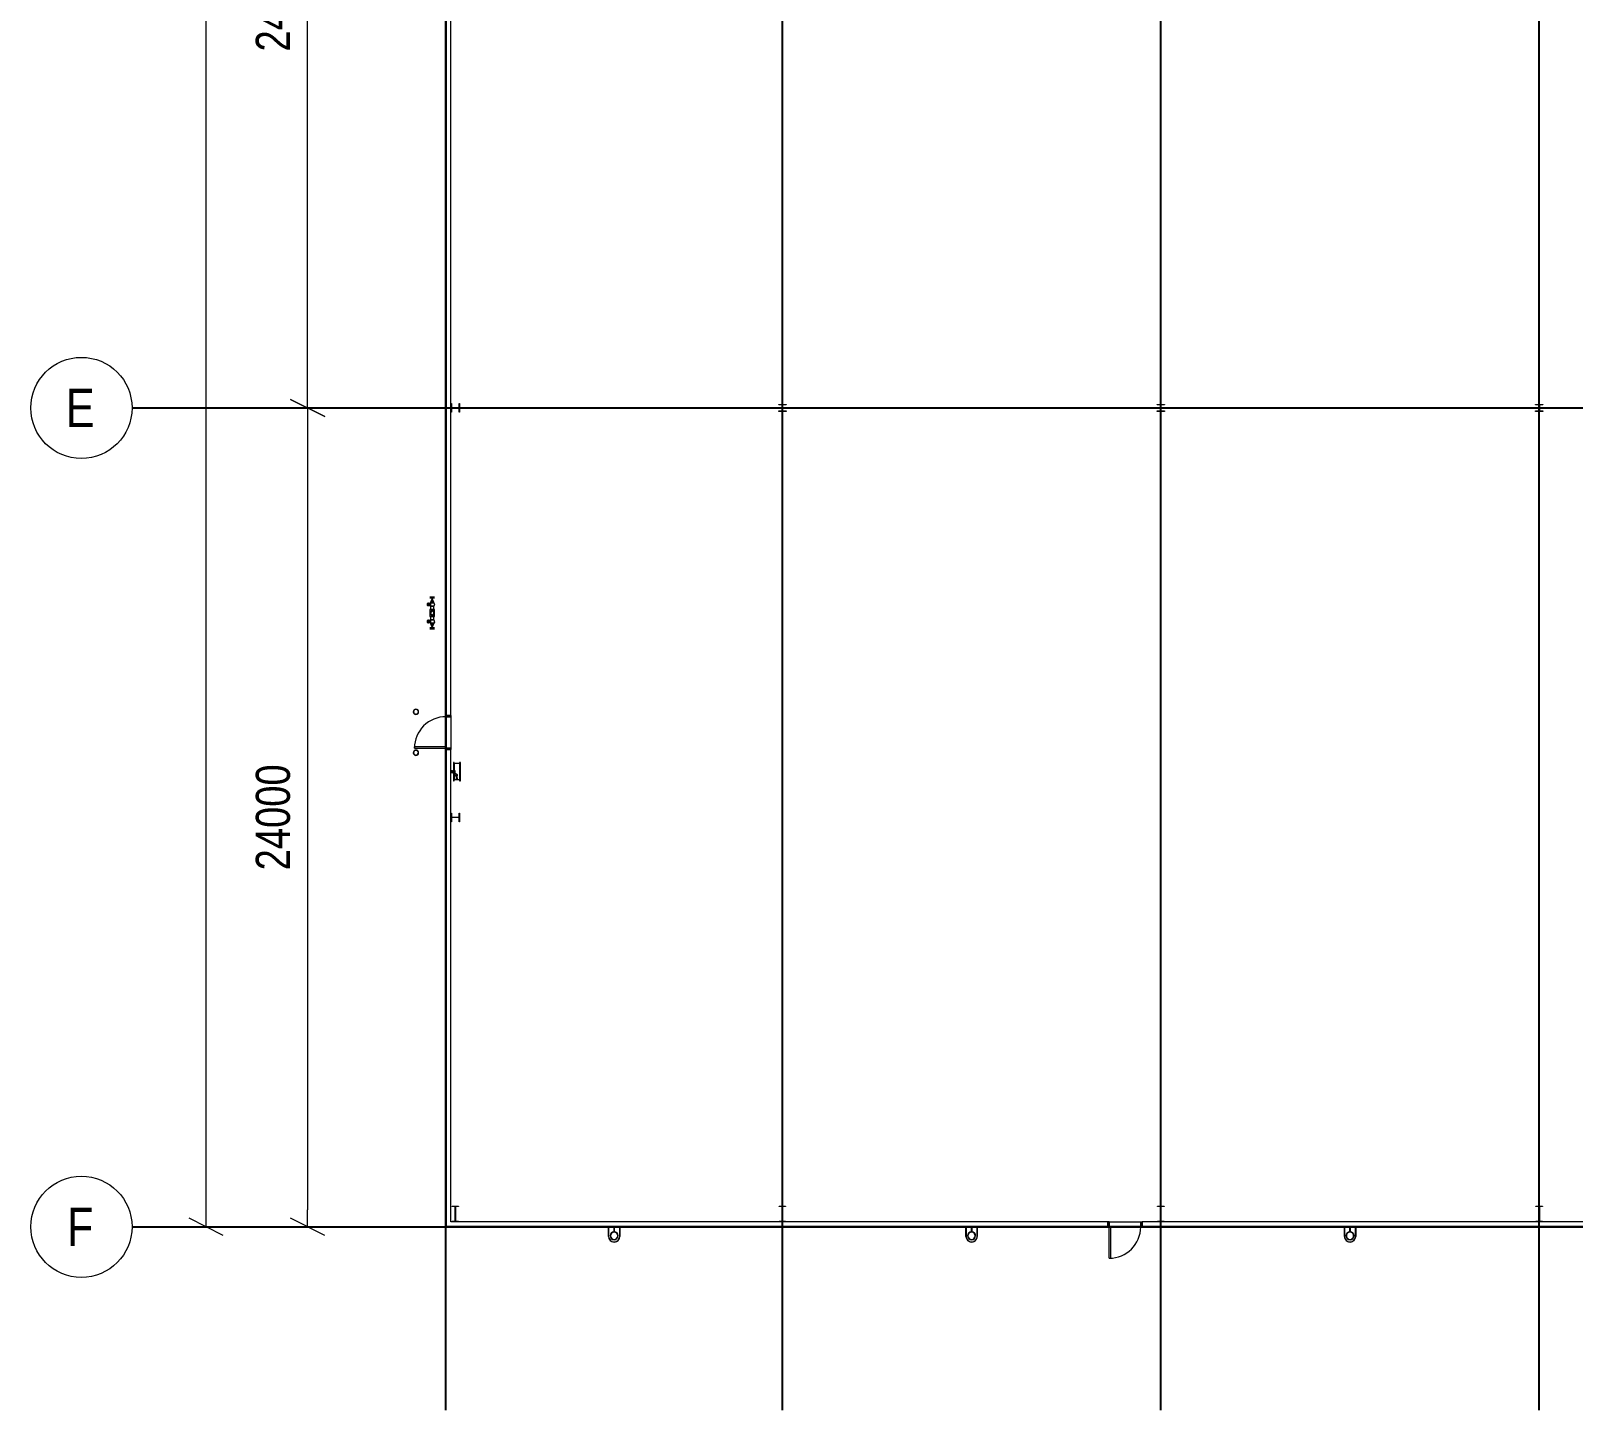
# Model space of a CAD drawing. Header units: millimetres. Extents: x -637480 to 299894, y -125373 to 39000.
# Drawn here: x -12160 to 33029, y -125373 to -84949 of the extents above; entities that cross this region are included whole.
import ezdxf
from ezdxf.enums import TextEntityAlignment as Align

# ---------------------------------------------------------------- set-up
doc = ezdxf.new("R2010")
doc.units = ezdxf.units.MM
doc.linetypes.add('Xref building Toll$0$Grid Line', pattern=[22.225, 12.7, -3.175, 3.175, -3.175])
for name, color, linetype, lineweight in [('AM_BOR', 4, 'Continuous', 25), ('Xref building Toll$0$A-DOOR', 31, 'Continuous', 9), ('Xref building Toll$0$A-DOOR-HDLN', 31, 'Continuous', 9), ('Xref building Toll$0$A-FLOR', 192, 'Continuous', 25), ('Xref building Toll$0$A-GENM', 13, 'Continuous', 9), ('Xref building Toll$0$A-WALL', 113, 'Continuous', 9), ('Xref building Toll$0$annotation - dimensions', 7, 'Continuous', 0), ('Xref building Toll$0$annotation - text', 7, 'Continuous', 0), ('Xref building Toll$0$P-PIPE', 3, 'Continuous', 9), ('Xref building Toll$0$P-SANR-FIXT', 6, 'Continuous', 9), ('Xref building Toll$0$S-COLS', 52, 'Continuous', 9)]:
    doc.layers.add(name, color=color, linetype=linetype, lineweight=lineweight)
doc.layers.add('Xref building Toll$0$S-GRID', color=8, linetype='Continuous')
doc.styles.add('Xref building Toll$0$1 200 sub headings', font='arial.ttf', dxfattribs={"width": 0.821429, "height": 560})
doc.styles.add('Xref building Toll$0$1 500 general', font='arial.ttf', dxfattribs={"width": 0.870588, "height": 850})
doc.styles.add('Xref building Toll$0$1 500 general_0', font='arial.ttf', dxfattribs={"width": 0.870588})
doc.dimstyles.new('Xref building Toll$0$1 500', dxfattribs={"dimtxt": 850, "dimasz": 425, "dimexe": 425, "dimexo": 0.0625, "dimgap": 425, "dimtad": 1, "dimdec": 0, "dimzin": 11, "dimdsep": 46, "dimtxsty": 'Xref building Toll$0$1 500 general', "dimblk": 'Xref building Toll$0$_Oblique_2.0', "dimcen": 0.09, "dimclrd": 256, "dimclre": 256, "dimadec": 4, "dimazin": 3, "dimtfac": 1, "dimtdec": 0, "dimtmove": 2, "dimatfit": 1, "dimldrblk": 'Xref building Toll$0$TerminatorOpen_2.0', "dimfxl": 1700, "dimfxlon": 1, "dimfrac": 2, "dimtolj": 1, "dimtzin": 11, "dimlwd": 0, "dimlwe": 0, "dimarcsym": 0})

# ---------------------------------------------------------------- blocks, each defined once
blk = doc.blocks.new('*U211')
at = {"layer": 'Xref building Toll$0$annotation - text', "linetype": 'Continuous', "lineweight": 13}
blk.add_circle((0, 0), 0.732, dxfattribs=at)
at = {"layer": 'Xref building Toll$0$annotation - text', "style": 'Xref building Toll$0$1 200 sub headings', "width": 0.8}
blk.add_text('F', height=0.556, dxfattribs=at).set_placement((-0.017, 0), align=Align.MIDDLE_CENTER)
blk = doc.blocks.new('*U213')
at = {"layer": 'Xref building Toll$0$annotation - text', "linetype": 'Continuous', "lineweight": 13}
blk.add_circle((0, 0), 0.732, dxfattribs=at)
at = {"layer": 'Xref building Toll$0$annotation - text', "style": 'Xref building Toll$0$1 200 sub headings', "width": 0.8}
blk.add_text('E', height=0.556, dxfattribs=at).set_placement((-0.017, 0), align=Align.MIDDLE_CENTER)
blk = doc.blocks.new('Xref building Toll$0$_Oblique_2.0')
at = {"color": 0, "linetype": 'ByBlock', "lineweight": -2}
for p, q in [((0.5, 1), (-0.5, -1)), ((0, 0), (-1, 0))]:
    blk.add_line(p, q, dxfattribs=at)
blk = doc.blocks.new('*D239')
at = {"layer": 'Defpoints', "color": 0, "linetype": 'Continuous', "transparency": 16777216}
for p in [(-312188, 163299), (-307043, 163299), (-312188, 139299)]:
    blk.add_point(p, dxfattribs=at)
at = {"layer": 'Xref building Toll$0$annotation - dimensions', "linetype": 'Continuous', "lineweight": 0, "transparency": 16777216}
for p, q in [((-309043, 163299), (-306543, 163299)), ((-307043, 139799), (-307043, 162799)), ((-309043, 139299), (-306543, 139299))]:
    blk.add_line(p, q, dxfattribs=at)
at = {"layer": 'Xref building Toll$0$annotation - dimensions', "linetype": 'Continuous', "lineweight": 0, "transparency": 16777216, "xscale": 500, "yscale": 500, "zscale": 500}
for p, rotation in [((-307043, 163299), 90), ((-307043, 139299), 270)]:
    blk.add_blockref('Xref building Toll$0$_Oblique_2.0', p, dxfattribs=dict(at, rotation=rotation))
at = {"layer": 'Xref building Toll$0$annotation - dimensions', "color": 0, "linetype": 'Continuous', "lineweight": 0, "transparency": 16777216, "insert": (-308054, 151299), "char_height": 1000, "attachment_point": 5, "rotation": 90, "style": 'Xref building Toll$0$1 500 general_0'}
blk.add_mtext('\\A1;\\H1x;\\W0.8;24000', dxfattribs=at)
blk = doc.blocks.new('Xref building Toll$0$TerminatorOpen_2.0')
at = {"color": 0, "linetype": 'ByBlock', "lineweight": -2}
for q in [(-1, 1), (-1, 0), (-1, -1)]:
    blk.add_line((0, 0), q, dxfattribs=at)
blk = doc.blocks.new('*D214')
at = {"layer": 'Defpoints', "color": 0, "linetype": 'Continuous', "transparency": 16777216}
for p in [(-312188, 139299), (-312188, 115299), (-307043, 115299)]:
    blk.add_point(p, dxfattribs=at)
at = {"layer": 'Xref building Toll$0$annotation - dimensions', "linetype": 'Continuous', "lineweight": 0, "transparency": 16777216}
for p, q in [((-309043, 139299), (-306543, 139299)), ((-307043, 138799), (-307043, 115799)), ((-309043, 115299), (-306543, 115299))]:
    blk.add_line(p, q, dxfattribs=at)
at = {"layer": 'Xref building Toll$0$annotation - dimensions', "linetype": 'Continuous', "lineweight": 0, "transparency": 16777216, "xscale": 500, "yscale": 500, "zscale": 500}
for p, rotation in [((-307043, 139299), 90), ((-307043, 115299), 270)]:
    blk.add_blockref('Xref building Toll$0$_Oblique_2.0', p, dxfattribs=dict(at, rotation=rotation))
at = {"layer": 'Xref building Toll$0$annotation - dimensions', "color": 0, "linetype": 'Continuous', "lineweight": 0, "transparency": 16777216, "insert": (-308054, 127299), "char_height": 1000, "attachment_point": 5, "rotation": 90, "style": 'Xref building Toll$0$1 500 general_0'}
blk.add_mtext('\\A1;\\H1x;\\W0.8;24000', dxfattribs=at)
blk = doc.blocks.new('*D241')
at = {"layer": 'Defpoints', "color": 0, "linetype": 'Continuous', "transparency": 16777216}
for p in [(-310013, 235299), (-300595, 235299), (-303162, 115299)]:
    blk.add_point(p, dxfattribs=at)
at = {"layer": 'Xref building Toll$0$annotation - dimensions', "linetype": 'Continuous', "lineweight": 0, "transparency": 16777216}
for p, q in [((-308013, 235299), (-310513, 235299)), ((-310013, 115799), (-310013, 234799)), ((-308013, 115299), (-310513, 115299))]:
    blk.add_line(p, q, dxfattribs=at)
at = {"layer": 'Xref building Toll$0$annotation - dimensions', "linetype": 'Continuous', "lineweight": 0, "transparency": 16777216, "xscale": 500, "yscale": 500, "zscale": 500}
for p, rotation in [((-310013, 235299), 90), ((-310013, 115299), 270)]:
    blk.add_blockref('Xref building Toll$0$_Oblique_2.0', p, dxfattribs=dict(at, rotation=rotation))
at = {"layer": 'Xref building Toll$0$annotation - dimensions', "color": 0, "linetype": 'Continuous', "lineweight": 0, "transparency": 16777216, "insert": (-311023, 175299), "char_height": 1000, "attachment_point": 5, "rotation": 90, "style": 'Xref building Toll$0$1 500 general_0'}
blk.add_mtext('\\A1;\\H1x;\\W0.8;120000', dxfattribs=at)
blk = doc.blocks.new('Xref building Toll$0$_SBA 1SWING SPDoor 01a - 920W x 2040H WD-1991710-MASTER GROUND FLOOR')
at = {"layer": 'Xref building Toll$0$A-DOOR'}
for p, q in [((-500, -75), (-500, 75)), ((-460, 75), (-500, 75)), ((-500, 75), (-500, 75)), ((-460, 75), (-500, 75)), ((-500, 75), (-500, -75)), ((-460, 75), (-460, 75)), ((-460, 75), (-460, -75)), ((-460, -75), (-460, 75)), ((460, 75), (500, 75)), ((460, -75), (460, 75)), ((460, 75), (460, 75)), ((500, 75), (460, 75)), ((460, 75), (460, -75)), ((500, 75), (500, -75)), ((500, 75), (500, 75)), ((500, -75), (500, 75)), ((-500, -75), (-500, -75)), ((-500, -75), (-460, -75)), ((-500, -75), (-460, -75)), ((-460, -75), (-460, -75)), ((420, -75), (420, -995)), ((460, -75), (420, -75)), ((460, -995), (460, -75)), ((500, -75), (460, -75)), ((460, -75), (460, -75)), ((460, -75), (500, -75)), ((500, -75), (500, -75)), ((460, -995), (420, -995))]:
    blk.add_line(p, q, dxfattribs=at)
blk.add_arc((460, -75), 920, 180, 270, dxfattribs=at)
at = {"layer": 'Xref building Toll$0$A-DOOR-HDLN'}
blk.add_line((-460, -75), (460, -75), dxfattribs=at)
blk = doc.blocks.new('Xref building Toll$0$_SBA 1SWING SPDoor 01a - 920W x 2040H WD-1991709-MASTER GROUND FLOOR')
at = {"layer": 'Xref building Toll$0$A-DOOR'}
for p, q in [((460, 995), (420, 995)), ((420, 75), (420, 995)), ((460, 995), (460, 75)), ((-500, 75), (-500, 75)), ((-500, 75), (-500, -75)), ((-500, 75), (-460, 75)), ((-500, 75), (-460, 75)), ((-500, -75), (-500, 75)), ((-460, -75), (-460, 75)), ((-460, 75), (-460, 75)), ((-460, 75), (-460, -75)), ((460, 75), (420, 75)), ((460, 75), (460, -75)), ((500, 75), (460, 75)), ((460, 75), (460, 75)), ((460, 75), (500, 75)), ((460, -75), (460, 75)), ((500, -75), (500, 75)), ((500, 75), (500, 75)), ((500, 75), (500, -75)), ((-460, -75), (-500, -75)), ((-500, -75), (-500, -75)), ((-460, -75), (-500, -75)), ((-460, -75), (-460, -75)), ((460, -75), (500, -75)), ((460, -75), (460, -75)), ((500, -75), (460, -75)), ((500, -75), (500, -75))]:
    blk.add_line(p, q, dxfattribs=at)
blk.add_arc((460, 75), 920, 90, 180, dxfattribs=at)
at = {"layer": 'Xref building Toll$0$A-DOOR-HDLN'}
blk.add_line((-460, 75), (460, 75), dxfattribs=at)
blk = doc.blocks.new('Xref building Toll$0$UB-Universal Beam-Column - C1_5_460UB67-930432-MASTER GROUND FLOOR')
at = {"layer": 'Xref building Toll$0$S-COLS', "lineweight": 18}
for p, q in [((-95, 227), (95, 227)), ((-95, 214.3), (-95, 227)), ((-15.65, 214.3), (-95, 214.3)), ((-4.25, -202.9), (-4.25, 202.9)), ((4.25, 202.9), (4.25, -202.9)), ((95, 214.3), (15.65, 214.3)), ((95, 227), (95, 214.3)), ((-95, -214.3), (-15.65, -214.3)), ((-95, -227), (-95, -214.3)), ((95, -227), (-95, -227)), ((15.65, -214.3), (95, -214.3)), ((95, -214.3), (95, -227))]:
    blk.add_line(p, q, dxfattribs=at)
at = {"layer": 'Xref building Toll$0$S-COLS'}
for p, q in [((-95, 227), (-95, 227)), ((-95, 214.3), (-95, 214.3)), ((95, 227), (95, 227)), ((95, 214.3), (95, 214.3)), ((-95, -214.3), (-95, -214.3)), ((-95, -227), (-95, -227)), ((95, -214.3), (95, -214.3)), ((95, -227), (95, -227))]:
    blk.add_line(p, q, dxfattribs=at)
at = {"layer": 'Xref building Toll$0$S-COLS', "lineweight": 18}
for centre, start, end in [((-15.65, 202.9), 360, 90), ((15.65, 202.9), 90, 180), ((-15.65, -202.9), 270, 360), ((15.65, -202.9), 180, 270)]:
    blk.add_arc(centre, 11.4, start, end, dxfattribs=at)
blk = doc.blocks.new('Xref building Toll$0$UB-Universal Beam-Column - C1_5_460UB67-1338435-MASTER GROUND FLOOR')
at = {"layer": 'Xref building Toll$0$S-COLS', "lineweight": 18}
for p, q in [((-95, 227), (95, 227)), ((-95, 214.3), (-95, 227)), ((-15.65, 214.3), (-95, 214.3)), ((-4.25, -202.9), (-4.25, 202.9)), ((4.25, 202.9), (4.25, -202.9)), ((95, 214.3), (15.65, 214.3)), ((95, 227), (95, 214.3)), ((-95, -214.3), (-15.65, -214.3)), ((-95, -227), (-95, -214.3)), ((95, -227), (-95, -227)), ((15.65, -214.3), (95, -214.3)), ((95, -214.3), (95, -227))]:
    blk.add_line(p, q, dxfattribs=at)
at = {"layer": 'Xref building Toll$0$S-COLS'}
for p, q in [((-95, 227), (-95, 227)), ((-95, 214.3), (-95, 214.3)), ((95, 227), (95, 227)), ((95, 214.3), (95, 214.3)), ((-95, -214.3), (-95, -214.3)), ((-95, -227), (-95, -227)), ((95, -214.3), (95, -214.3)), ((95, -227), (95, -227))]:
    blk.add_line(p, q, dxfattribs=at)
at = {"layer": 'Xref building Toll$0$S-COLS', "lineweight": 18}
for centre, start, end in [((-15.65, 202.9), 360, 90), ((15.65, 202.9), 90, 180), ((-15.65, -202.9), 270, 360), ((15.65, -202.9), 180, 270)]:
    blk.add_arc(centre, 11.4, start, end, dxfattribs=at)
blk = doc.blocks.new('Xref building Toll$0$UC-Universal Column-Column - C2_5-200UC60-1338437-MASTER GROUND FLOOR')
at = {"layer": 'Xref building Toll$0$S-COLS', "lineweight": 18}
for p, q in [((-105, 102.5), (105, 102.5)), ((-105, 88.3), (-105, 102.5)), ((-16.05, 88.3), (-105, 88.3)), ((-4.65, -76.9), (-4.65, 76.9)), ((4.65, 76.9), (4.65, -76.9)), ((105, 88.3), (16.05, 88.3)), ((105, 102.5), (105, 88.3)), ((-105, -88.3), (-16.05, -88.3)), ((-105, -102.5), (-105, -88.3)), ((105, -102.5), (-105, -102.5)), ((16.05, -88.3), (105, -88.3)), ((105, -88.3), (105, -102.5))]:
    blk.add_line(p, q, dxfattribs=at)
at = {"layer": 'Xref building Toll$0$S-COLS'}
for p, q in [((-105, 102.5), (-105, 102.5)), ((-105, 88.3), (-105, 88.3)), ((105, 102.5), (105, 102.5)), ((105, 88.3), (105, 88.3)), ((-105, -88.3), (-105, -88.3)), ((-105, -102.5), (-105, -102.5)), ((105, -88.3), (105, -88.3)), ((105, -102.5), (105, -102.5))]:
    blk.add_line(p, q, dxfattribs=at)
at = {"layer": 'Xref building Toll$0$S-COLS', "lineweight": 18}
for centre, start, end in [((-16.05, 76.9), 360, 90), ((16.05, 76.9), 90, 180), ((-16.05, -76.9), 270, 360), ((16.05, -76.9), 180, 270)]:
    blk.add_arc(centre, 11.4, start, end, dxfattribs=at)
blk = doc.blocks.new('Xref building Toll$0$FIRE_HYDRANT_2593 - FIRE_HYDRANT_2593-1213494-MASTER GROUND FLOOR')
at = {"layer": 'Xref building Toll$0$A-GENM'}
for p, q in [((70, 460), (-70, 460)), ((-113, 285), (-130, 285)), ((-130, 215), (-113, 215)), ((-55, 280), (-113, 280)), ((-113, 220), (-55, 220)), ((-70, 450), (-70, 450)), ((-70, 450), (-70, 450)), ((-70, 440), (70, 440)), ((-70, 100), (-70, -100)), ((-70, 100), (70, 100)), ((70, 100), (-70, 100)), ((-50, 325), (-50, 299)), ((50, 325), (-50, 325)), ((-50, 325), (50, 325)), ((0, 299), (-50, 299)), ((-50, 299), (0, 299)), ((-50, 201), (-50, 100)), ((0, 201), (-50, 201)), ((-50, 201), (0, 201)), ((50, 100), (-50, 100)), ((-50, 100), (50, 100)), ((-30, 380), (-30, 325)), ((30, 380), (-30, 380)), ((-30, 380), (30, 380)), ((-30, 325), (30, 325)), ((30, 325), (-30, 325)), ((-10, 450), (-10, 380)), ((-10, 450), (10, 450)), ((10, 450), (-10, 450)), ((10, 380), (-10, 380)), ((-10, 380), (10, 380)), ((0, 299), (50, 299)), ((50, 299), (0, 299)), ((0, 201), (50, 201)), ((50, 201), (0, 201)), ((10, 380), (10, 450)), ((30, 325), (30, 380)), ((50, 299), (50, 325)), ((50, 100), (50, 201)), ((70, 450), (70, 450)), ((70, 450), (70, 450)), ((70, -100), (70, 100)), ((-113, -215), (-130, -215)), ((-130, -285), (-113, -285)), ((-55, -220), (-113, -220)), ((-113, -280), (-55, -280)), ((-70, -100), (70, -100)), ((70, -100), (-70, -100)), ((70, -440), (-70, -440)), ((-70, -450), (-70, -450)), ((-70, -450), (-70, -450)), ((-50, -100), (-50, -201)), ((-50, -100), (50, -100)), ((50, -100), (-50, -100)), ((0, -201), (-50, -201)), ((-50, -201), (0, -201)), ((-50, -299), (-50, -325)), ((-50, -299), (0, -299)), ((0, -299), (-50, -299)), ((50, -325), (-50, -325)), ((-50, -325), (50, -325)), ((-30, -325), (-30, -380)), ((-30, -325), (30, -325)), ((30, -325), (-30, -325)), ((30, -380), (-30, -380)), ((-30, -380), (30, -380)), ((-10, -380), (-10, -450)), ((10, -380), (-10, -380)), ((-10, -380), (10, -380)), ((-10, -450), (10, -450)), ((10, -450), (-10, -450)), ((50, -201), (0, -201)), ((0, -201), (50, -201)), ((0, -299), (50, -299)), ((50, -299), (0, -299)), ((10, -450), (10, -380)), ((30, -380), (30, -325)), ((50, -201), (50, -100)), ((50, -325), (50, -299)), ((70, -450), (70, -450)), ((70, -450), (70, -450)), ((-70, -460), (70, -460))]:
    blk.add_line(p, q, dxfattribs=at)
at = {"layer": 'Xref building Toll$0$A-GENM', "flags": 128}
for points in [[(-70, 460), (-38, 460), (29, 460), (69, 460), (70, 460)], [(70, 460), (38, 460), (-29, 460), (-69, 460), (-70, 460)], [(70, 440), (38, 440), (-29, 440), (-69, 440), (-70, 440)], [(-70, 440), (-38, 440), (29, 440), (69, 440), (70, 440)], [(-50, 201), (-68, 266), (-50, 299)], [(50, 299), (68, 234), (50, 201)], [(-70, -440), (-38, -440), (29, -440), (69, -440), (70, -440)], [(70, -440), (38, -440), (-29, -440), (-69, -440), (-70, -440)], [(-50, -299), (-68, -234), (-50, -201)], [(50, -201), (68, -266), (50, -299)], [(70, -460), (38, -460), (-29, -460), (-69, -460), (-70, -460)], [(-70, -460), (-38, -460), (29, -460), (69, -460), (70, -460)]]:
    blk.add_lwpolyline(points, dxfattribs=at)
at = {"layer": 'Xref building Toll$0$A-GENM'}
for centre, radius, start, end in [((0, 450), 10, 360, 180), ((0, 450), 10, 0, 180), ((0, 0), 60, 0, 180), ((0, 0), 60, 180, 360), ((0, 0), 50, 0, 180), ((0, 0), 50, 0, 180), ((0, 0), 50, 180, 360), ((0, 0), 50, 180, 360), ((0, 450), 10, 180, 360), ((0, 450), 10, 180, 360), ((0, -450), 10, 360, 180), ((0, -450), 10, 0, 180), ((0, -450), 10, 180, 360), ((0, -450), 10, 180, 360)]:
    blk.add_arc(centre, radius, start, end, dxfattribs=at)
for centre, major_axis, start_param, end_param in [((-130, 250), (0, 35), 0, 3.141593), ((-130, 250), (0, 35), 3.141593, 6.283185), ((-113, 250), (0, 35), 0, 3.141593), ((-113, 250), (0, 30), 0, 3.141593), ((-113, 250), (0, 35), 3.141593, 6.283185), ((-113, 250), (0, 30), 3.141593, 6.283185), ((-55, 250), (0, 30), 0, 3.141593), ((-55, 250), (0, 30), 3.141593, 6.283185), ((-130, -250), (0, 35), 0, 3.141593), ((-130, -250), (0, 35), 3.141593, 6.283185), ((-113, -250), (0, 35), 0, 3.141593), ((-113, -250), (0, 30), 0, 3.141593), ((-113, -250), (0, 35), 3.141593, 6.283185), ((-113, -250), (0, 30), 3.141593, 6.283185), ((-55, -250), (0, 30), 0, 3.141593), ((-55, -250), (0, 30), 3.141593, 6.283185)]:
    blk.add_ellipse(centre, major_axis=major_axis, ratio=0.5, start_param=start_param, end_param=end_param, dxfattribs=at)
for points in [[(60, 0), (60, 3), (59, 8), (59, 13), (58, 16), (57, 18), (57, 20), (56, 22), (54, 25), (53, 28), (52, 31), (50, 33), (48, 36), (45, 40), (40, 45), (34, 50), (27, 53), (22, 56), (18, 57), (14, 59), (9, 59), (5, 60), (0, 60), (-5, 60), (-11, 59), (-17, 58), (-22, 56), (-26, 54), (-30, 52), (-35, 49), (-40, 45), (-45, 40), (-48, 36), (-49, 34), (-50, 32), (-52, 31), (-53, 28), (-54, 25), (-56, 22), (-57, 20), (-57, 18), (-58, 16), (-59, 13), (-59, 8), (-60, 3), (-60, 0)], [(-60, 0), (-60, -3), (-59, -8), (-59, -13), (-58, -16), (-57, -18), (-57, -20), (-56, -22), (-54, -25), (-53, -28), (-52, -31), (-50, -33), (-48, -36), (-45, -40), (-40, -45), (-34, -50), (-28, -53), (-22, -56), (-18, -57), (-14, -58), (-9, -59), (-5, -60), (0, -60), (5, -60), (11, -59), (17, -58), (22, -56), (26, -54), (30, -52), (35, -49), (40, -45), (45, -40), (48, -36), (49, -34), (50, -32), (52, -31), (53, -28), (54, -25), (56, -22), (57, -20), (57, -18), (58, -16), (59, -13), (59, -8), (60, -3), (60, 0)]]:
    blk.add_open_spline(points, degree=3, knots=[0, 0, 0, 0, 0.045455, 0.068182, 0.079545, 0.090909, 0.102273, 0.113636, 0.136364, 0.159091, 0.170455, 0.181818, 0.204545, 0.227273, 0.272727, 0.318182, 0.363636, 0.386364, 0.409091, 0.431818, 0.454545, 0.477273, 0.5, 0.522727, 0.545455, 0.590909, 0.613636, 0.636364, 0.659091, 0.681818, 0.727273, 0.772727, 0.795455, 0.806818, 0.818182, 0.829545, 0.840909, 0.863636, 0.886364, 0.897727, 0.909091, 0.920455, 0.931818, 0.954545, 1, 1, 1, 1], dxfattribs=at)
blk = doc.blocks.new('Xref building Toll$0$DWP_Downpipe - 225mm-1363392-MASTER GROUND FLOOR')
at = {"layer": 'Xref building Toll$0$P-PIPE'}
for radius, start, end in [(113, 360, 180), (112, 0, 180), (113, 180, 360), (112, 180, 360), (107, 0, 180), (108, 0, 180), (107, 180, 0), (108, 180, 360)]:
    blk.add_arc((-34, 236), radius, start, end, dxfattribs=at)
blk = doc.blocks.new('Xref building Toll$0$IVS-GM-DownPipe Cover - DP 225mm-625296-MASTER GROUND FLOOR')
at = {"layer": 'Xref building Toll$0$A-GENM'}
for p, q in [((-165.5, 0), (-165.5, -272)), ((-165.5, -272), (-165.5, 0)), ((-162.5, -275), (-162.5, 0)), ((-162.5, 0), (-162.5, -275)), ((162.5, 0), (162.5, -275)), ((162.5, -275), (162.5, 0)), ((-165.5, -272), (-215.5, -272)), ((-215.5, -272), (-215.5, -275)), ((-215.5, -275), (-215.5, -272)), ((-215.5, -272), (-165.5, -272)), ((-215.5, -272), (-215.5, -272)), ((-215.5, -275), (-162.5, -275)), ((-162.5, -275), (-215.5, -275)), ((-215.5, -275), (-215.5, -275)), ((-165.5, -272), (-165.5, -272)), ((-162.5, -275), (-162.5, -275)), ((162.5, -275), (215.5, -275)), ((215.5, -275), (162.5, -275)), ((162.5, -275), (162.5, -275)), ((165.5, -272), (165.5, 0)), ((165.5, 0), (165.5, -272)), ((215.5, -272), (165.5, -272)), ((165.5, -272), (215.5, -272)), ((165.5, -272), (165.5, -272)), ((215.5, -275), (215.5, -272)), ((215.5, -272), (215.5, -275)), ((215.5, -272), (215.5, -272)), ((215.5, -275), (215.5, -275))]:
    blk.add_line(p, q, dxfattribs=at)
for radius, start in [(165.5, 360), (165.5, 0), (162.5, 0), (162.5, 0)]:
    blk.add_arc((0, 0), radius, start, 180, dxfattribs=at)
blk = doc.blocks.new('Xref building Toll$0$DPS_Downpipe Clamp - D225-1255800-MASTER GROUND FLOOR')
at = {"layer": 'Xref building Toll$0$A-GENM'}
for p, q in [((125, 255), (-125, 255)), ((-125, 255), (-125, 250)), ((-125, 250), (-125, 255)), ((-125, 255), (125, 255)), ((-125, 255), (-125, 255)), ((-125, 250), (-3, 250)), ((-3, 250), (-125, 250)), ((-125, 250), (-125, 250)), ((-3, 250), (-3, 117)), ((-3, 117), (-3, 250)), ((-3, 250), (-3, 250)), ((-3, 117), (-3, 117)), ((3, 117), (3, 250)), ((3, 250), (125, 250)), ((125, 250), (3, 250)), ((3, 250), (3, 117)), ((3, 250), (3, 250)), ((3, 117), (3, 117)), ((125, 250), (125, 255)), ((125, 255), (125, 250)), ((125, 255), (125, 255)), ((125, 250), (125, 250))]:
    blk.add_line(p, q, dxfattribs=at)
for radius, start, end in [(118, 91.2192, 88.7808), (118, 91.2192, 88.7808), (113, 0, 180), (112, 0, 180), (112, 180, 0), (113, 180, 360)]:
    blk.add_arc((0, 0), radius, start, end, dxfattribs=at)
blk = doc.blocks.new('Xref building Toll$0$UC-Universal Column-Column - C4_5-250UC73-1332377-MASTER GROUND FLOOR')
at = {"layer": 'Xref building Toll$0$S-COLS', "lineweight": 18}
for p, q in [((-127, 127), (127, 127)), ((-127, 112.8), (-127, 127)), ((-18.3, 112.8), (-127, 112.8)), ((-4.3, -98.8), (-4.3, 98.8)), ((4.3, 98.8), (4.3, -98.8)), ((127, 112.8), (18.3, 112.8)), ((127, 127), (127, 112.8)), ((-127, -112.8), (-18.3, -112.8)), ((-127, -127), (-127, -112.8)), ((127, -127), (-127, -127)), ((18.3, -112.8), (127, -112.8)), ((127, -112.8), (127, -127))]:
    blk.add_line(p, q, dxfattribs=at)
at = {"layer": 'Xref building Toll$0$S-COLS'}
for p, q in [((-127, 127), (-127, 127)), ((-127, 112.8), (-127, 112.8)), ((127, 127), (127, 127)), ((127, 112.8), (127, 112.8)), ((-127, -112.8), (-127, -112.8)), ((-127, -127), (-127, -127)), ((127, -112.8), (127, -112.8)), ((127, -127), (127, -127))]:
    blk.add_line(p, q, dxfattribs=at)
at = {"layer": 'Xref building Toll$0$S-COLS', "lineweight": 18}
for centre, start, end in [((-18.3, 98.8), 360, 90), ((18.3, 98.8), 90, 180), ((-18.3, -98.8), 270, 360), ((18.3, -98.8), 180, 270)]:
    blk.add_arc(centre, 14, start, end, dxfattribs=at)
blk = doc.blocks.new('Xref building Toll$0$UC-Universal Column-Column - C4_5-250UC73-1332378-MASTER GROUND FLOOR')
at = {"layer": 'Xref building Toll$0$S-COLS', "lineweight": 18}
for p, q in [((-127, 127), (127, 127)), ((-127, 112.8), (-127, 127)), ((-18.3, 112.8), (-127, 112.8)), ((-4.3, -98.8), (-4.3, 98.8)), ((4.3, 98.8), (4.3, -98.8)), ((127, 112.8), (18.3, 112.8)), ((127, 127), (127, 112.8)), ((-127, -112.8), (-18.3, -112.8)), ((-127, -127), (-127, -112.8)), ((127, -127), (-127, -127)), ((18.3, -112.8), (127, -112.8)), ((127, -112.8), (127, -127))]:
    blk.add_line(p, q, dxfattribs=at)
at = {"layer": 'Xref building Toll$0$S-COLS'}
for p, q in [((-127, 127), (-127, 127)), ((-127, 112.8), (-127, 112.8)), ((127, 127), (127, 127)), ((127, 112.8), (127, 112.8)), ((-127, -112.8), (-127, -112.8)), ((-127, -127), (-127, -127)), ((127, -112.8), (127, -112.8)), ((127, -127), (127, -127))]:
    blk.add_line(p, q, dxfattribs=at)
at = {"layer": 'Xref building Toll$0$S-COLS', "lineweight": 18}
for centre, start, end in [((-18.3, 98.8), 360, 90), ((18.3, 98.8), 90, 180), ((-18.3, -98.8), 270, 360), ((18.3, -98.8), 180, 270)]:
    blk.add_arc(centre, 14, start, end, dxfattribs=at)
blk = doc.blocks.new('Xref building Toll$0$BLD_External 02 - 150 Bollard 1200 high-1719495-MASTER GROUND FLOOR')
at = {"layer": 'Xref building Toll$0$A-GENM'}
for radius, start, end in [(78, 360, 180), (78, 0, 180), (78, 360, 180), (78, 0, 180), (78, 180, 360), (78, 180, 360), (78, 180, 360), (78, 180, 360), (75, 0, 180), (75, 0, 180), (75, 0, 180), (75, 0, 180), (75, 360, 180), (75, 360, 180), (75, 0, 180), (75, 180, 0), (75, 180, 360), (75, 180, 0), (75, 180, 360), (75, 180, 360), (75, 180, 360), (75, 180, 360), (69, 0, 180), (69, 0, 180), (69, 0, 180), (69, 0, 180), (69, 180, 360), (69, 180, 360), (69, 180, 0), (69, 180, 360)]:
    blk.add_arc((-3, 62), radius, start, end, dxfattribs=at)
blk = doc.blocks.new('Xref building Toll$0$Fire_Hose_Reel_-_Non_Hosted_9381 - Fire_Hose_Reel_-_Non_Hosted_9381-1827019-MASTER GROUND FLOOR')
at = {"layer": 'Xref building Toll$0$P-SANR-FIXT'}
for p, q in [((269, 249), (-272, 249)), ((-272, 249), (-272, 224)), ((-272, 224), (-238, 224)), ((-238, 69), (-272, 69)), ((-272, 69), (-272, 44)), ((-272, 44), (269, 44)), ((-238, 224), (-238, 69)), ((-238, 224), (233, 224)), ((-238, 69), (233, 69)), ((-188, 69), (-188, 59)), ((-61, 69), (-188, 69)), ((-188, 69), (-61, 69)), ((-188, 59), (-188, 69)), ((-188, 69), (-188, 69)), ((-188, 59), (-61, 59)), ((-61, 59), (-188, 59)), ((-188, 59), (-188, 59)), ((-23, 67), (-186, 67)), ((-186, 67), (-186, 61)), ((-186, 61), (-186, 67)), ((-186, 67), (-23, 67)), ((-186, 67), (-186, 67)), ((-186, 61), (-26, 61)), ((-26, 61), (-186, 61)), ((-186, 61), (-186, 61)), ((-90, 250), (-90, 240)), ((-61, 59), (-61, 69)), ((-61, 69), (-61, 59)), ((-61, 69), (-61, 69)), ((-61, 59), (-61, 59)), ((-26, 61), (-10, 42)), ((-10, 42), (-26, 61)), ((-26, 61), (-26, 61)), ((-5, 46), (-23, 67)), ((-23, 67), (-5, 46)), ((-23, 67), (-23, 67)), ((0, 23), (-20, 12)), ((-20, 12), (0, 23)), ((-20, 12), (-20, -12)), ((-20, -12), (-20, 12)), ((-20, 12), (-20, 12)), ((-16, 40), (-16, 30)), ((0, 18), (-16, 9)), ((-16, 9), (0, 18)), ((0, 18), (-16, 9)), ((-16, 9), (0, 18)), ((-16, 9), (-16, -9)), ((-16, -9), (-16, 9)), ((-16, 9), (-16, 9)), ((-16, 9), (-16, -9)), ((-16, -9), (-16, 9)), ((-16, 9), (-16, 9)), ((128, 112), (-13, 20)), ((-12, 100), (-12, 27)), ((-11, 16), (131, 109)), ((30, 48), (-10, 48)), ((-10, 48), (-10, 48)), ((-10, 48), (40, 48)), ((-10, 42), (-10, 48)), ((-10, 42), (-10, 48)), ((-10, 42), (-5, 46)), ((-5, 46), (-10, 42)), ((-10, 42), (-10, 42)), ((40, 42), (-10, 42)), ((-10, 42), (-10, 42)), ((-10, 42), (30, 42)), ((-10, 40), (-10, 0)), ((-5, 46), (-5, 46)), ((0, 250), (0, 250)), ((0, 250), (0, 250)), ((0, 240), (0, 240)), ((0, 240), (0, 240)), ((0, 100), (0, 100)), ((0, 100), (0, 100)), ((0, 40), (0, 40)), ((0, 40), (0, 40)), ((0, 40), (0, 40)), ((0, 40), (0, 40)), ((0, 27), (0, 27)), ((0, 27), (0, 27)), ((20, 12), (0, 23)), ((0, 23), (20, 12)), ((0, 23), (0, 23)), ((16, 9), (0, 18)), ((0, 18), (16, 9)), ((0, 18), (0, 18)), ((16, 9), (0, 18)), ((0, 18), (16, 9)), ((0, 18), (0, 18)), ((0, 0), (0, 0)), ((0, 0), (0, 0)), ((10, 0), (10, 40)), ((13, 27), (13, 100)), ((16, 30), (16, 40)), ((16, -9), (16, 9)), ((16, 9), (16, -9)), ((16, 9), (16, 9)), ((16, -9), (16, 9)), ((16, 9), (16, -9)), ((16, 9), (16, 9)), ((33, 29), (18, -7)), ((20, -12), (20, 12)), ((20, 12), (20, -12)), ((20, 12), (20, 12)), ((22, -9), (36, 28)), ((40, 48), (30, 48)), ((30, 42), (30, 48)), ((30, 42), (40, 42)), ((33, 29), (36, 28)), ((36, 28), (33, 29)), ((79, 155), (38, 54)), ((38, 54), (42, 53)), ((42, 53), (38, 54)), ((40, 48), (40, 42)), ((42, 53), (82, 153)), ((42, 42), (42, 48)), ((114, 149), (79, 149)), ((79, 129), (114, 129)), ((127, 159), (85, 159)), ((85, 155), (127, 155)), ((122, 165), (87, 165)), ((87, 157), (87, 157)), ((87, 157), (87, 157)), ((87, 150), (122, 150)), ((90, 240), (90, 250)), ((185, 149), (114, 149)), ((114, 129), (185, 129)), ((122, 157), (122, 157)), ((122, 157), (122, 157)), ((124, 152), (124, 116)), ((130, 152), (130, 115)), ((132, 152), (132, 152)), ((132, 152), (132, 152)), ((132, 116), (132, 116)), ((132, 116), (132, 116)), ((134, 115), (134, 152)), ((139, 116), (139, 152)), ((233, 69), (233, 224)), ((233, 224), (269, 224)), ((269, 69), (233, 69)), ((269, 224), (269, 249)), ((269, 44), (269, 69)), ((-20, -12), (0, -23)), ((0, -23), (-20, -12)), ((-20, -12), (-20, -12)), ((-16, -9), (0, -18)), ((0, -18), (-16, -9)), ((-16, -9), (-16, -9)), ((-16, -9), (0, -18)), ((0, -18), (-16, -9)), ((-16, -9), (-16, -9)), ((0, -18), (16, -9)), ((16, -9), (0, -18)), ((0, -18), (16, -9)), ((16, -9), (0, -18)), ((0, -23), (20, -12)), ((20, -12), (0, -23)), ((0, -18), (0, -18)), ((0, -18), (0, -18)), ((0, -23), (0, -23)), ((16, -9), (16, -9)), ((16, -9), (16, -9)), ((20, -12), (20, -12))]:
    blk.add_line(p, q, dxfattribs=at)
at = {"layer": 'Xref building Toll$0$P-SANR-FIXT', "flags": 128}
for points in [[(-13, 20), (-23, 0), (-13, -20), (10, -21), (22, -9)], [(18, -7), (4, -19), (-14, -13), (-19, 5), (-11, 16)], [(-16, 30), (-16, 5), (-16, 0)], [(16, 0), (16, 14), (16, 30)], [(185, 149), (224, 149), (224, 149)], [(224, 129), (186, 129), (185, 129)]]:
    blk.add_lwpolyline(points, dxfattribs=at)
at = {"layer": 'Xref building Toll$0$P-SANR-FIXT'}
for centre, radius, start, end in [((0, 0), 20, 360, 180), ((0, 0), 20, 0, 180), ((0, 0), 20, 180, 360), ((0, 0), 16, 90, 270), ((0, 0), 12.5, 360, 180), ((0, 0), 12.5, 0, 180), ((0, 0), 12.5, 360, 180), ((0, 0), 12.5, 0, 180), ((0, 0), 12.5, 180, 360), ((0, 0), 12.5, 180, 360), ((0, 0), 12.5, 180, 360), ((0, 0), 12.5, 180, 360), ((0, 0), 16, 270, 90), ((224, 139), 10, 0, 180), ((224, 139), 10, 180, 360), ((0, 0), 20, 180, 360)]:
    blk.add_arc(centre, radius, start, end, dxfattribs=at)
for centre, start_param, end_param in [((79, 139), 4.712389, 7.853982), ((79, 139), 1.570796, 4.712389), ((114, 139), 4.712389, 7.853982), ((114, 139), 4.712389, 7.853982), ((114, 139), 1.570796, 4.712389), ((114, 139), 1.570796, 4.712389)]:
    blk.add_ellipse(centre, major_axis=(0, 10), ratio=0.935789, start_param=start_param, end_param=end_param, dxfattribs=at)
blk = doc.blocks.new('Xref building Toll$0$Toll Grids')
at = {"layer": 'Xref building Toll$0$S-GRID', "linetype": 'Xref building Toll$0$Grid Line'}
for p, q in [((0, -125373.3), (0, 36031.5)), ((9861, -125373.3), (9861, 36031.5)), ((20948, -125373.3), (20948, 36031.5)), ((32035, -125373.3), (32035, 36031.5)), ((-9195.8, -96000), (280997.7, -96000)), ((-9195.8, -120000), (280997.7, -120000))]:
    blk.add_line(p, q, dxfattribs=at)
at = {"layer": 'Xref building Toll$0$annotation - text', "xscale": 2025, "yscale": 2025, "zscale": 2025}
for name, p in [('*U213', (-10677.8, -96000)), ('*U211', (-10677.8, -120000))]:
    blk.add_blockref(name, p, dxfattribs=at)
at = {"layer": 'Xref building Toll$0$annotation - dimensions', "linetype": 'Continuous', "lineweight": 0}
for base, p1, p2, angle, picture, middle in [((-7020, 0), (-169.2, -120000), (2397.6, 0), 90, '*D241', (-8030.6, -60000)), ((-4050.9, -72000), (-9195.8, -96000), (-9195.8, -72000), 90, '*D239', (-5061.4, -84000)), ((-4050.9, -120000), (-9195.8, -96000), (-9195.8, -120000), 270, '*D214', (-5061.4, -108000))]:
    dim = blk.add_linear_dim(base=base, p1=p1, p2=p2, angle=angle, text='\\H1x;\\W0.8;<>', dimstyle='Xref building Toll$0$1 500', override={"dimtxt": 1000, "dimasz": 500, "dimexe": 500, "dimgap": 500, "dimtxsty": 'Xref building Toll$0$1 500 general_0', "dimatfit": 3, "dimfxl": 2000}, dxfattribs=at)
    dim.commit()
    dim.dimension.update_dxf_attribs({"geometry": picture, "text_midpoint": middle, "insert": (302992.6, -235298.7)})
blk = doc.blocks.new('Xref building Toll')
at = {"layer": 'Xref building Toll$0$A-FLOR'}
for p in [(0, 29000), (270000, -120000)]:
    blk.add_line(p, (0, -120000), dxfattribs=at)
at = {"layer": 'Xref building Toll$0$A-WALL', "lineweight": 18}
for p, q in [((150, -105010), (150, -71230)), ((0, -105010), (150, -105010)), ((150, -106010), (0, -106010)), ((150, -119850), (150, -106010)), ((19398, -119850), (150, -119850)), ((19398, -120000), (19398, -119850)), ((45378, -119850), (20398, -119850)), ((20398, -119850), (20398, -120000))]:
    blk.add_line(p, q, dxfattribs=at)
at = {"layer": 'Xref building Toll$0$A-WALL'}
for p, q in [((150, -105010), (150, -106010)), ((19398, -119850), (20398, -119850))]:
    blk.add_line(p, q, dxfattribs=at)
blk.add_blockref('Xref building Toll$0$Toll Grids', (0, 0))
at = {"layer": 'Xref building Toll$0$A-DOOR'}
for name, p, rotation in [('Xref building Toll$0$_SBA 1SWING SPDoor 01a - 920W x 2040H WD-1991710-MASTER GROUND FLOOR', (75, -105510), 270), ('Xref building Toll$0$_SBA 1SWING SPDoor 01a - 920W x 2040H WD-1991709-MASTER GROUND FLOOR', (19898, -119925), 180)]:
    blk.add_blockref(name, p, dxfattribs=dict(at, rotation=rotation))
at = {"layer": 'Xref building Toll$0$A-GENM'}
for name, p in [('Xref building Toll$0$FIRE_HYDRANT_2593 - FIRE_HYDRANT_2593-1213494-MASTER GROUND FLOOR', (-400, -102010)), ('Xref building Toll$0$DPS_Downpipe Clamp - D225-1255800-MASTER GROUND FLOOR', (4930.5, -120260.7)), ('Xref building Toll$0$DPS_Downpipe Clamp - D225-1255800-MASTER GROUND FLOOR', (15404.5, -120260.7)), ('Xref building Toll$0$DPS_Downpipe Clamp - D225-1255800-MASTER GROUND FLOOR', (26491.5, -120260.7))]:
    blk.add_blockref(name, p, dxfattribs=at)
for name, p, rotation in [('Xref building Toll$0$BLD_External 02 - 150 Bollard 1200 high-1719495-MASTER GROUND FLOOR', (-937.4, -104909.1), 270.0000000000001), ('Xref building Toll$0$BLD_External 02 - 150 Bollard 1200 high-1719495-MASTER GROUND FLOOR', (-937.4, -106109.1), 270.0000000000001), ('Xref building Toll$0$IVS-GM-DownPipe Cover - DP 225mm-625296-MASTER GROUND FLOOR', (4930.5, -120280.4), 180), ('Xref building Toll$0$IVS-GM-DownPipe Cover - DP 225mm-625296-MASTER GROUND FLOOR', (15404.5, -120280.4), 180), ('Xref building Toll$0$IVS-GM-DownPipe Cover - DP 225mm-625296-MASTER GROUND FLOOR', (26491.5, -120280.4), 180)]:
    blk.add_blockref(name, p, dxfattribs=dict(at, rotation=rotation))
at = {"layer": 'Xref building Toll$0$P-PIPE'}
for p in [(4964, -120496.7), (15438, -120496.7), (26525, -120496.7)]:
    blk.add_blockref('Xref building Toll$0$DWP_Downpipe - 225mm-1363392-MASTER GROUND FLOOR', p, dxfattribs=at)
at = {"layer": 'Xref building Toll$0$P-SANR-FIXT', "rotation": 269.9999999999998}
blk.add_blockref('Xref building Toll$0$Fire_Hose_Reel_-_Non_Hosted_9381 - Fire_Hose_Reel_-_Non_Hosted_9381-1827019-MASTER GROUND FLOOR', (178.1, -106660), dxfattribs=at)
at = {"layer": 'Xref building Toll$0$S-COLS'}
for name, p, rotation in [('Xref building Toll$0$UC-Universal Column-Column - C4_5-250UC73-1332378-MASTER GROUND FLOOR', (277, -96000), 270.0000000000001), ('Xref building Toll$0$UC-Universal Column-Column - C2_5-200UC60-1338437-MASTER GROUND FLOOR', (9861, -96000), 180), ('Xref building Toll$0$UC-Universal Column-Column - C2_5-200UC60-1338437-MASTER GROUND FLOOR', (20948, -96000), 180), ('Xref building Toll$0$UC-Universal Column-Column - C2_5-200UC60-1338437-MASTER GROUND FLOOR', (32035, -96000), 180), ('Xref building Toll$0$UC-Universal Column-Column - C4_5-250UC73-1332377-MASTER GROUND FLOOR', (277, -108000), 270.0000000000001)]:
    blk.add_blockref(name, p, dxfattribs=dict(at, rotation=rotation))
for name, p in [('Xref building Toll$0$UB-Universal Beam-Column - C1_5_460UB67-930432-MASTER GROUND FLOOR', (277, -119623)), ('Xref building Toll$0$UB-Universal Beam-Column - C1_5_460UB67-1338435-MASTER GROUND FLOOR', (9861, -119623)), ('Xref building Toll$0$UB-Universal Beam-Column - C1_5_460UB67-1338435-MASTER GROUND FLOOR', (20948, -119623)), ('Xref building Toll$0$UB-Universal Beam-Column - C1_5_460UB67-1338435-MASTER GROUND FLOOR', (32035, -119623))]:
    blk.add_blockref(name, p, dxfattribs=at)

msp = doc.modelspace()

# ---------------------------------------------------------------- block references
at = {"layer": 'AM_BOR'}
msp.add_blockref('Xref building Toll', (0, 0), dxfattribs=at)

doc.saveas('drawing.dxf')
